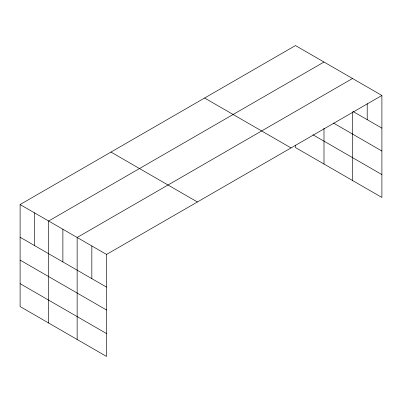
<?xml version="1.0" encoding="UTF-8"?>
<svg xmlns="http://www.w3.org/2000/svg" width="402" height="402" viewBox="0 0 402 402"><rect width="100%" height="100%" fill="white"/><g stroke="black" fill="none" stroke-linecap="round" stroke-linejoin="round"><path stroke-width="0.6" d="M352.514 111.786L352.514 180.493M20.1 204.543L106.53 254.441L106.53 356.438L20.1 306.54L20.1 204.543L295.47 45.562L381.9 95.46L381.9 197.457L295.47 147.559L295.47 145.147M323.992 62.029L48.622 221.01L48.622 323.007M352.514 78.496L77.144 237.476L77.144 339.474M106.53 254.441L381.9 95.46M353.036 111.485L381.9 128.148M333.499 123.077L381.9 151.021M312.902 134.75L381.9 174.584M204.598 98.023L291.028 147.926M110.972 152.077L197.402 201.98M20.1 237.23L106.53 287.134M20.1 260.104L106.53 310.002M20.1 283.666L106.53 333.57M367.207 103.631L367.207 119.665M323.992 128.127L323.992 164.026M91.837 245.959L91.837 278.646M62.883 229.246L62.883 261.933M34.361 212.779L34.361 245.466"/></g></svg>
